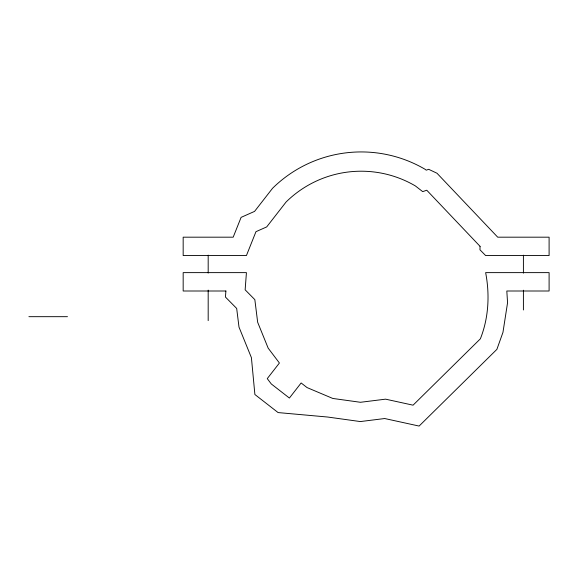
<?xml version="1.0" encoding="UTF-8"?>
<svg xmlns="http://www.w3.org/2000/svg" width="578" height="578" viewBox="0 0 578 578"><rect width="100%" height="100%" fill="white"/><g stroke="black" fill="none" stroke-linecap="round" stroke-linejoin="round"><path stroke-width="0.87" d="M28.9 316.679L67.474 316.679M523.408 255.151L523.408 273.127M523.408 290.199L523.408 309.974M208.181 255.129L208.181 273.076M208.181 290.12L208.181 320.631M480.058 246.336L479.957 249.79L485.643 255.563L549.1 255.555L549.1 237.182L497.716 237.182L436.99 173.241L428.695 169.318L426.239 170.17L425.112 169.296A126.286 126.286 0 0 0 272.541 188.298L254.573 211.389L241.105 217.364L233.187 237.182L183.168 237.182L183.168 255.555L246.43 255.555L255.967 231.677L266.704 226.908L286.074 202.025A107.009 107.009 0 0 1 415.358 185.921L422.691 191.629L426.759 190.22L480.058 246.336M225.897 291.001L225.442 297.049L236.677 308.442L239.003 327.119L251.408 357.659L254.891 394.514L278.09 412.576L327.675 417.034L360.332 421.564L384.695 418.53L419.108 426.065L496.892 349.358L502.968 332.314L507.563 302.713L506.812 291.001L549.1 291.001L549.1 272.628L485.643 272.628C489.855 294.643 488.692 317.9 480.361 338.824L413.068 405.178L385.584 399.16L360.462 402.288L332.791 398.452L307.062 387.585L301.138 382.968L289.397 398.047L271.292 383.958L267.26 378.626L279.412 363.013L268.17 348.144L257.658 322.257L254.84 299.642L245.144 289.816L246.43 272.628L183.168 272.628L183.168 291.001L225.897 291.001"/></g></svg>
